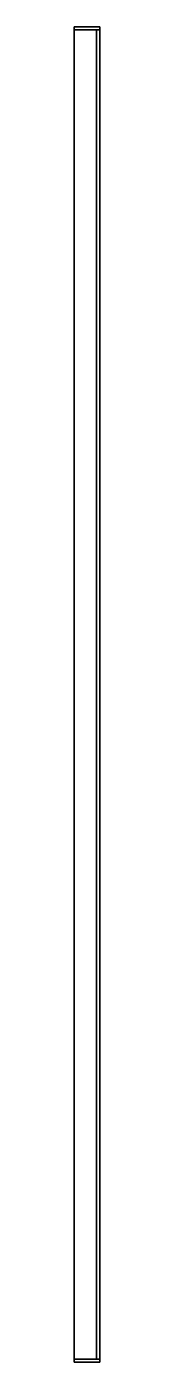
# Model space of a CAD drawing. Extents: x 117 to 125, y -420 to 0.
import ezdxf

# ---------------------------------------------------------------- set-up
doc = ezdxf.new("R2010")
doc.units = 0
doc.layers.add('ACESSORIO', color=254, linetype='CONTINUOUS')

msp = doc.modelspace()

# ---------------------------------------------------------------- linework, layer by layer
at = {"layer": 'ACESSORIO'}
for points in [[(125, 0, 2.5), (125, 0, 2.5), (117, 0, 2.5), (125, 0, 2.5)], [(117, -1, 32.5), (117, 0, 32.5), (117, 0, 32.5), (117, -1, 32.5)], [(125, 0, 32.5), (125, 0, 2.5), (117, 0, 2.5), (117, 0, 32.5)], [(117, 0, 32.5), (117, 0, 2.5), (117, -1, 2.5), (117, -1, 32.5)], [(117, 0, 2.5), (125, 0, 2.5), (125, -1, 2.5), (117, -1, 2.5)], [(117, -1, 32.5), (125, -1, 32.5), (125, 0, 32.5), (117, 0, 32.5)], [(125, -1, 2.5), (125, 0, 2.5), (125, 0, 2.5), (125, -1, 2.5)], [(125, -1, 32.5), (125, -1, 2.5), (125, 0, 2.5), (125, 0, 32.5)], [(117, -1, 32.5), (117, -1, 2.5), (117, -1, 32.5)], [(117, -419), (117, -419), (117, -1), (117, -419)], [(124, -1, 1), (117, -1, 1), (124, -1, 1)], [(117, -419, 35), (117, -419, 35), (117, -1, 35), (117, -419, 35)], [(124, -1, 34), (117, -1, 34), (124, -1, 34)], [(117, -1, 2.5), (125, -1, 2.5), (125, -1, 32.5), (117, -1, 32.5)], [(124, -419), (117, -419), (117, -1), (124, -1)], [(124, -1), (117, -1), (117, -1, 1), (124, -1, 1)], [(117, -1), (117, -419), (117, -419, 1), (117, -1, 1)], [(117, -1, 1), (117, -419, 1), (124, -419, 1), (124, -1, 1)], [(124, -419, 35), (117, -419, 35), (117, -1, 35), (124, -1, 35)], [(124, -1, 35), (117, -1, 35), (117, -1, 34), (124, -1, 34)], [(117, -1, 35), (117, -419, 35), (117, -419, 34), (117, -1, 34)], [(117, -1, 34), (117, -419, 34), (124, -419, 34), (124, -1, 34)], [(124, -1, 1), (124, -1), (124, -1), (124, -1, 1)], [(124, -1, 34), (124, -1, 35), (124, -1, 35), (124, -1, 34)], [(124, -419), (124, -419), (124, -1), (124, -419)], [(125, -1, 35), (124, -1, 35), (124, -1, 35), (125, -1, 35)], [(124, -1, 1), (124, -419, 1), (124, -419), (124, -1)], [(124, -1, 34), (124, -419, 34), (124, -419, 35), (124, -1, 35)], [(124, -419, 35), (124, -419), (124, -1), (124, -1, 35)], [(124, -1, 35), (124, -1), (125, -1), (125, -1, 35)], [(124, -1), (124, -419), (125, -419), (125, -1)], [(125, -1, 35), (125, -419, 35), (124, -419, 35), (124, -1, 35)], [(125, -1, 35), (125, -1), (125, -1, 35)], [(125, -1), (125, -419), (125, -419, 35), (125, -1, 35)], [(117, -419, 1), (117, -419), (117, -419), (117, -419, 1)], [(117, -419, 34), (117, -419, 35), (117, -419, 35), (117, -419, 34)], [(117, -419, 32.5), (117, -419, 2.5), (117, -419, 32.5)], [(117, -419, 32.5), (117, -420, 32.5), (117, -420, 32.5), (117, -419, 32.5)], [(124, -419, 1), (117, -419, 1), (117, -419), (124, -419)], [(124, -419, 34), (117, -419, 34), (117, -419, 35), (124, -419, 35)], [(117, -420, 32.5), (117, -420, 2.5), (117, -419, 2.5), (117, -419, 32.5)], [(117, -420, 2.5), (125, -420, 2.5), (125, -419, 2.5), (117, -419, 2.5)], [(117, -419, 2.5), (125, -419, 2.5), (125, -419, 32.5), (117, -419, 32.5)], [(117, -419, 32.5), (125, -419, 32.5), (125, -420, 32.5), (117, -420, 32.5)], [(125, -420, 2.5), (125, -420, 2.5), (117, -420, 2.5), (125, -420, 2.5)], [(125, -420, 32.5), (125, -420, 2.5), (117, -420, 2.5), (117, -420, 32.5)], [(125, -419), (124, -419), (124, -419), (125, -419)], [(125, -419, 35), (125, -419), (124, -419), (124, -419, 35)], [(125, -419, 2.5), (125, -420, 2.5), (125, -420, 2.5), (125, -419, 2.5)], [(125, -419, 32.5), (125, -419, 2.5), (125, -420, 2.5), (125, -420, 32.5)]]:
    msp.add_3dface(points, dxfattribs=at)

doc.saveas('drawing.dxf')
